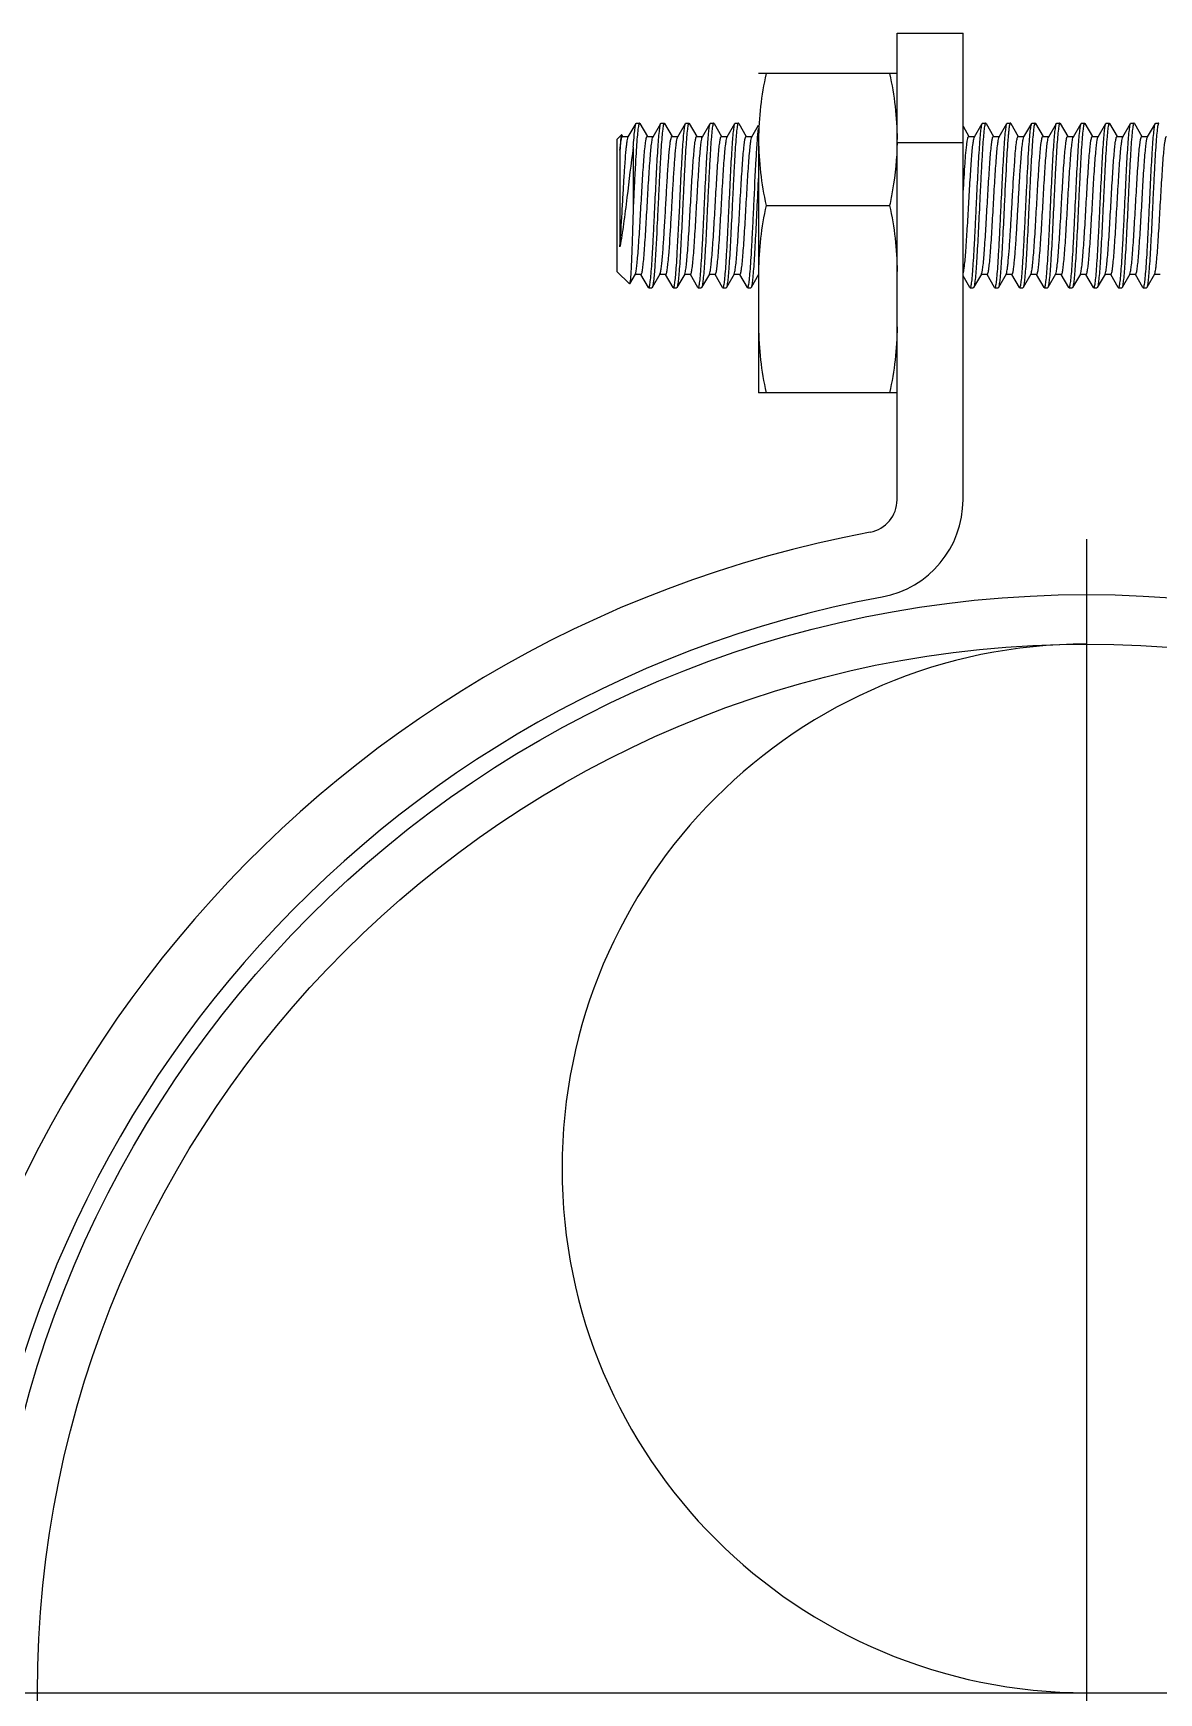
# Model space of a CAD drawing. Extents: x 27938 to 1507990, y 110129 to 923079.
# Drawn here: x 479907 to 480281, y 366011 to 366563 of the extents above; entities that cross this region are included whole.
import ezdxf

# ---------------------------------------------------------------- set-up
doc = ezdxf.new("R2010")
doc.units = 0
doc.header["$LTSCALE"] = 1000
doc.header["$MEASUREMENT"] = 0
doc.linetypes.add('CENTER', pattern=[50.8, 31.75, -6.35, 6.35, -6.35])

msp = doc.modelspace()

# ---------------------------------------------------------------- linework, layer by layer
at = {"linetype": 'Continuous'}
for p, q in [((480193.71, 366407.45), (480193.71, 366562.61)), ((480193.71, 366562.61), (480215.63, 366562.61)), ((480215.63, 366407.45), (480215.63, 366562.61)), ((480193.71, 366549.16), (480147.69, 366549.16)), ((480104.37, 366528.18), (480106.97, 366532.63)), ((480107.07, 366532.72), (480108.1, 366532.72)), ((480108.21, 366532.63), (480108.1, 366532.72)), ((480108.21, 366532.63), (480110.71, 366528.31)), ((480112.59, 366528.18), (480115.18, 366532.63)), ((480115.18, 366532.63), (480115.29, 366532.72)), ((480115.29, 366532.72), (480116.32, 366532.72)), ((480116.43, 366532.63), (480116.32, 366532.72)), ((480116.43, 366532.63), (480118.93, 366528.31)), ((480120.81, 366528.18), (480123.4, 366532.63)), ((480123.4, 366532.63), (480123.51, 366532.72)), ((480123.51, 366532.72), (480124.54, 366532.72)), ((480124.65, 366532.63), (480124.54, 366532.72)), ((480124.65, 366532.63), (480127.15, 366528.31)), ((480129.03, 366528.18), (480131.62, 366532.63)), ((480131.62, 366532.63), (480131.73, 366532.72)), ((480131.73, 366532.72), (480132.76, 366532.72)), ((480132.87, 366532.63), (480132.76, 366532.72)), ((480132.87, 366532.63), (480135.37, 366528.31)), ((480137.25, 366528.18), (480139.84, 366532.63)), ((480139.84, 366532.63), (480139.95, 366532.72)), ((480139.95, 366532.72), (480140.98, 366532.72)), ((480141.08, 366532.63), (480143.59, 366528.31)), ((480145.46, 366528.18), (480147.69, 366532)), ((480147.69, 366530.72), (480147.69, 366443.06)), ((480215.63, 366531.64), (480217.55, 366528.31)), ((480219.43, 366528.18), (480222.02, 366532.63)), ((480222.02, 366532.63), (480222.13, 366532.72)), ((480222.13, 366532.72), (480223.16, 366532.72)), ((480223.27, 366532.63), (480223.16, 366532.72)), ((480223.27, 366532.63), (480225.77, 366528.31)), ((480227.65, 366528.18), (480230.24, 366532.63)), ((480230.24, 366532.63), (480230.35, 366532.72)), ((480230.35, 366532.72), (480231.38, 366532.72)), ((480231.49, 366532.63), (480233.99, 366528.31)), ((480235.87, 366528.18), (480238.46, 366532.63)), ((480238.46, 366532.63), (480238.57, 366532.72)), ((480238.57, 366532.72), (480239.6, 366532.72)), ((480239.71, 366532.63), (480239.6, 366532.72)), ((480239.71, 366532.63), (480242.21, 366528.31)), ((480244.09, 366528.18), (480246.68, 366532.63)), ((480246.68, 366532.63), (480246.79, 366532.72)), ((480246.79, 366532.72), (480247.82, 366532.72)), ((480247.92, 366532.63), (480247.82, 366532.72)), ((480247.92, 366532.63), (480250.43, 366528.31)), ((480252.3, 366528.18), (480254.9, 366532.63)), ((480254.9, 366532.63), (480255.01, 366532.72)), ((480255, 366532.72), (480256.03, 366532.72)), ((480256.14, 366532.63), (480256.03, 366532.72)), ((480256.14, 366532.63), (480258.64, 366528.31)), ((480260.52, 366528.18), (480263.12, 366532.63)), ((480263.12, 366532.63), (480263.22, 366532.72)), ((480263.22, 366532.72), (480264.25, 366532.72)), ((480264.36, 366532.63), (480264.25, 366532.72)), ((480264.36, 366532.63), (480266.86, 366528.31)), ((480268.74, 366528.18), (480271.33, 366532.63)), ((480271.33, 366532.63), (480271.44, 366532.72)), ((480271.44, 366532.72), (480272.47, 366532.72)), ((480272.58, 366532.63), (480272.47, 366532.72)), ((480272.58, 366532.63), (480275.08, 366528.31)), ((480276.96, 366528.18), (480279.55, 366532.63)), ((480279.55, 366532.63), (480279.66, 366532.72)), ((480279.66, 366532.72), (480280.69, 366532.72)), ((480100.57, 366527.25), (480102.14, 366528.82)), ((480100.57, 366527.25), (480100.57, 366483.41)), ((480102.22, 366528.79), (480102.14, 366528.82)), ((480102.22, 366528.79), (480102.49, 366528.31)), ((480102.45, 366528.29), (480104.44, 366528.29)), ((480110.66, 366528.29), (480112.66, 366528.29)), ((480118.88, 366528.29), (480120.87, 366528.29)), ((480127.1, 366528.29), (480129.09, 366528.29)), ((480135.32, 366528.29), (480137.31, 366528.29)), ((480143.54, 366528.29), (480145.53, 366528.29)), ((480193.71, 366526.25), (480215.63, 366526.25)), ((480217.5, 366528.29), (480219.49, 366528.29)), ((480225.72, 366528.29), (480227.71, 366528.29)), ((480233.94, 366528.29), (480235.93, 366528.29)), ((480242.16, 366528.29), (480244.15, 366528.29)), ((480250.38, 366528.29), (480252.37, 366528.29)), ((480258.6, 366528.29), (480260.59, 366528.29)), ((480260.44, 366528), (480260.52, 366528.18)), ((480266.81, 366528.29), (480268.81, 366528.29)), ((480275.03, 366528.29), (480277.02, 366528.29)), ((480276.9, 366528.05), (480276.96, 366528.18)), ((480101.61, 366523.75), (480101.61, 366491.62)), ((480106.05, 366524.72), (480106.05, 366505.32)), ((480150.16, 366505.33), (480191.24, 366505.33)), ((480100.57, 366483.41), (480104.75, 366479.24)), ((480106.68, 366482.48), (480104.82, 366479.26)), ((480108.61, 366482.37), (480106.62, 366482.37)), ((480106.68, 366482.48), (480106.76, 366482.64)), ((480111.07, 366478.03), (480108.56, 366482.34)), ((480114.9, 366482.48), (480112.32, 366478.03)), ((480116.83, 366482.37), (480114.84, 366482.37)), ((480119.29, 366478.03), (480116.78, 366482.34)), ((480123.12, 366482.48), (480120.54, 366478.03)), ((480125.05, 366482.37), (480123.06, 366482.37)), ((480127.51, 366478.03), (480125, 366482.34)), ((480131.34, 366482.48), (480128.76, 366478.03)), ((480133.27, 366482.37), (480131.28, 366482.37)), ((480135.73, 366478.03), (480133.22, 366482.34)), ((480139.56, 366482.48), (480136.97, 366478.03)), ((480141.48, 366482.37), (480139.49, 366482.37)), ((480143.95, 366478.03), (480141.44, 366482.34)), ((480147.69, 366482.33), (480145.19, 366478.03)), ((480217.91, 366478.03), (480215.63, 366481.96)), ((480221.74, 366482.48), (480219.16, 366478.03)), ((480223.67, 366482.37), (480221.68, 366482.37)), ((480221.74, 366482.48), (480221.82, 366482.65)), ((480226.13, 366478.03), (480223.62, 366482.34)), ((480229.96, 366482.48), (480227.38, 366478.03)), ((480231.89, 366482.37), (480229.9, 366482.37)), ((480234.35, 366478.03), (480231.84, 366482.34)), ((480238.18, 366482.48), (480235.6, 366478.03)), ((480240.1, 366482.37), (480238.11, 366482.37)), ((480242.57, 366478.03), (480240.06, 366482.34)), ((480246.4, 366482.48), (480243.81, 366478.03)), ((480248.32, 366482.37), (480246.33, 366482.37)), ((480250.79, 366478.03), (480248.28, 366482.34)), ((480254.62, 366482.48), (480252.03, 366478.03)), ((480256.54, 366482.37), (480254.55, 366482.37)), ((480259.01, 366478.03), (480256.49, 366482.34)), ((480262.83, 366482.48), (480260.25, 366478.03)), ((480264.76, 366482.37), (480262.77, 366482.37)), ((480267.22, 366478.03), (480264.71, 366482.34)), ((480271.05, 366482.48), (480268.47, 366478.03)), ((480272.98, 366482.37), (480270.99, 366482.37)), ((480275.44, 366478.03), (480272.93, 366482.34)), ((480279.27, 366482.48), (480276.69, 366478.03)), ((480281.2, 366482.37), (480279.21, 366482.37)), ((480104.82, 366479.26), (480104.75, 366479.24)), ((480111.07, 366478.03), (480111.18, 366477.93)), ((480111.18, 366477.93), (480112.21, 366477.93)), ((480119.29, 366478.03), (480119.4, 366477.93)), ((480119.4, 366477.93), (480120.43, 366477.93)), ((480120.54, 366478.03), (480120.43, 366477.93)), ((480127.51, 366478.03), (480127.62, 366477.93)), ((480127.62, 366477.93), (480128.65, 366477.93)), ((480128.76, 366478.03), (480128.65, 366477.93)), ((480135.73, 366478.03), (480135.84, 366477.93)), ((480135.84, 366477.93), (480136.87, 366477.93)), ((480136.97, 366478.03), (480136.87, 366477.93)), ((480143.95, 366478.03), (480144.06, 366477.93)), ((480144.06, 366477.93), (480145.09, 366477.93)), ((480145.19, 366478.03), (480145.09, 366477.93)), ((480217.91, 366478.03), (480218.02, 366477.93)), ((480218.02, 366477.93), (480219.05, 366477.93)), ((480219.16, 366478.03), (480219.05, 366477.93)), ((480226.13, 366478.03), (480226.24, 366477.93)), ((480226.24, 366477.93), (480227.27, 366477.93)), ((480227.38, 366478.03), (480227.27, 366477.93)), ((480234.35, 366478.03), (480234.46, 366477.93)), ((480234.46, 366477.93), (480235.49, 366477.93)), ((480235.6, 366478.03), (480235.49, 366477.93)), ((480242.57, 366478.03), (480242.68, 366477.93)), ((480242.68, 366477.93), (480243.71, 366477.93)), ((480243.81, 366478.03), (480243.71, 366477.93)), ((480250.79, 366478.03), (480250.9, 366477.93)), ((480250.9, 366477.93), (480251.92, 366477.93)), ((480252.03, 366478.03), (480251.92, 366477.93)), ((480259.01, 366478.03), (480259.11, 366477.93)), ((480259.11, 366477.93), (480260.14, 366477.93)), ((480267.22, 366478.03), (480267.33, 366477.93)), ((480267.33, 366477.93), (480268.36, 366477.93)), ((480268.47, 366478.03), (480268.36, 366477.93)), ((480275.44, 366478.03), (480275.55, 366477.93)), ((480275.55, 366477.93), (480276.58, 366477.93)), ((480276.69, 366478.03), (480276.58, 366477.93)), ((480193.71, 366443.06), (480147.69, 366443.06))]:
    msp.add_line(p, q, dxfattribs=at)
at = {"color": 0, "linetype": 'CENTER'}
for p, q in [((480256.72, 365627.15), (480256.72, 366394.37)), ((479873.11, 366010.76), (480640.33, 366010.76))]:
    msp.add_line(p, q, dxfattribs=at)
at = {"linetype": 'Continuous'}
for radius in [365.17, 348.74]:
    msp.add_circle((480256.72, 366010.76), radius, dxfattribs=at)
for centre, radius, start, end in [((482276.78, 366406.2), 2131.95, 177.03534, 177.33485), ((480182.75, 366407.45), 10.96, 280.562, 0), ((480182.75, 366407.45), 32.87, 280.562, 0), ((480256.72, 366010.76), 392.57, 100.562, 180), ((480256.72, 366010.76), 370.65, 100.562, 180)]:
    msp.add_arc(centre, radius, start, end, dxfattribs=at)
msp.add_arc((480256.72, 366185.13), 174.37, 90, 270)
for points, knots in [([(480150.16, 366549.16), (480149.4, 366545.55), (480148.15, 366538.29), (480147.69, 366530.92), (480147.69, 366527.25)], [0, 0, 0, 0, 0.500766, 1, 1, 1, 1]), ([(480191.24, 366549.16), (480192, 366545.55), (480193.25, 366538.29), (480193.71, 366530.92), (480193.71, 366527.25)], [0, 0, 0, 0, 0.500766, 1, 1, 1, 1]), ([(480108.1, 366532.72), (480108.04, 366532.72), (480107.92, 366532.5), (480107.83, 366532.13), (480107.69, 366531.46), (480107.51, 366530.11), (480107.3, 366527.81), (480107.05, 366524.45), (480106.8, 366520.35), (480106.55, 366515.67), (480106.3, 366510.6), (480106.13, 366507.1), (480106.05, 366505.32)], [0, 0, 0, 0, 0.006675, 0.021733, 0.045899, 0.079115, 0.171509, 0.295573, 0.446611, 0.618863, 0.80571, 1, 1, 1, 1]), ([(480106.05, 366524.72), (480106.12, 366525.75), (480106.25, 366527.57), (480106.46, 366529.95), (480106.69, 366531.55), (480106.82, 366532.39), (480106.97, 366532.63)], [0, 0, 0, 0, 0.387273, 0.6883, 0.894185, 1, 1, 1, 1]), ([(480106.97, 366532.63), (480106.98, 366532.66), (480107.01, 366532.7), (480107.05, 366532.72), (480107.07, 366532.72)], [0, 0, 0, 0, 0.600066, 1, 1, 1, 1]), ([(480113.24, 366505.33), (480113.4, 366508.65), (480113.63, 366513.49), (480113.95, 366519.67), (480114.19, 366523.68), (480114.43, 366527.04), (480114.64, 366529.68), (480114.9, 366531.43), (480115.03, 366532.37), (480115.18, 366532.63)], [0, 0, 0, 0, 0.364023, 0.530316, 0.678347, 0.803037, 0.900138, 0.966413, 1, 1, 1, 1]), ([(480116.32, 366532.72), (480116.26, 366532.72), (480116.14, 366532.5), (480116.04, 366532.13), (480115.91, 366531.46), (480115.73, 366530.11), (480115.51, 366527.82), (480115.27, 366524.46), (480115.02, 366520.36), (480114.77, 366515.68), (480114.52, 366510.61), (480114.35, 366507.11), (480114.27, 366505.33)], [0, 0, 0, 0, 0.006671, 0.021724, 0.045885, 0.079095, 0.17148, 0.295534, 0.446569, 0.618825, 0.805687, 1, 1, 1, 1]), ([(480121.46, 366505.33), (480121.61, 366508.65), (480121.84, 366513.49), (480122.17, 366519.67), (480122.41, 366523.68), (480122.65, 366527.04), (480122.86, 366529.68), (480123.11, 366531.43), (480123.25, 366532.37), (480123.4, 366532.63)], [0, 0, 0, 0, 0.364025, 0.530318, 0.678348, 0.803036, 0.900137, 0.966414, 1, 1, 1, 1]), ([(480124.54, 366532.72), (480124.48, 366532.72), (480124.36, 366532.5), (480124.26, 366532.13), (480124.13, 366531.46), (480123.95, 366530.11), (480123.73, 366527.82), (480123.49, 366524.46), (480123.24, 366520.36), (480122.99, 366515.68), (480122.74, 366510.61), (480122.57, 366507.11), (480122.48, 366505.33)], [0, 0, 0, 0, 0.006671, 0.021723, 0.045883, 0.079092, 0.171477, 0.295531, 0.446566, 0.618823, 0.805686, 1, 1, 1, 1]), ([(480129.67, 366505.33), (480129.83, 366508.65), (480130.06, 366513.49), (480130.39, 366519.67), (480130.63, 366523.68), (480130.87, 366527.04), (480131.08, 366529.68), (480131.33, 366531.43), (480131.47, 366532.37), (480131.62, 366532.63)], [0, 0, 0, 0, 0.364025, 0.530318, 0.678348, 0.803036, 0.900137, 0.966414, 1, 1, 1, 1]), ([(480132.76, 366532.72), (480132.7, 366532.72), (480132.58, 366532.5), (480132.48, 366532.13), (480132.35, 366531.46), (480132.17, 366530.11), (480131.95, 366527.82), (480131.71, 366524.46), (480131.46, 366520.36), (480131.21, 366515.68), (480130.96, 366510.61), (480130.79, 366507.11), (480130.7, 366505.33)], [0, 0, 0, 0, 0.00667, 0.021722, 0.045881, 0.07909, 0.171474, 0.295528, 0.446564, 0.618821, 0.805685, 1, 1, 1, 1]), ([(480137.89, 366505.33), (480138.05, 366508.65), (480138.28, 366513.49), (480138.61, 366519.67), (480138.84, 366523.68), (480139.09, 366527.04), (480139.3, 366529.68), (480139.55, 366531.43), (480139.69, 366532.37), (480139.84, 366532.63)], [0, 0, 0, 0, 0.364025, 0.530318, 0.678349, 0.803036, 0.900137, 0.966414, 1, 1, 1, 1]), ([(480140.98, 366532.72), (480140.92, 366532.72), (480140.79, 366532.5), (480140.7, 366532.13), (480140.57, 366531.46), (480140.39, 366530.11), (480140.17, 366527.82), (480139.92, 366524.46), (480139.68, 366520.36), (480139.43, 366515.68), (480139.17, 366510.61), (480139.01, 366507.11), (480138.92, 366505.33)], [0, 0, 0, 0, 0.006675, 0.021731, 0.045894, 0.079107, 0.171496, 0.295551, 0.446583, 0.618835, 0.805691, 1, 1, 1, 1]), ([(480141.08, 366532.63), (480141.07, 366532.66), (480141.04, 366532.7), (480141, 366532.72), (480140.98, 366532.72)], [0, 0, 0, 0, 0.600342, 1, 1, 1, 1]), ([(480146.11, 366505.33), (480146.36, 366510.51), (480146.69, 366517.69), (480147.23, 366526.22), (480147.51, 366529.57), (480147.69, 366530.92)], [0, 0, 0, 0, 0.606527, 0.840991, 1, 1, 1, 1]), ([(480220.08, 366505.33), (480220.24, 366508.65), (480220.46, 366513.49), (480220.79, 366519.67), (480221.03, 366523.68), (480221.27, 366527.04), (480221.48, 366529.68), (480221.74, 366531.43), (480221.87, 366532.37), (480222.02, 366532.63)], [0, 0, 0, 0, 0.364034, 0.530328, 0.678356, 0.803044, 0.900143, 0.966415, 1, 1, 1, 1]), ([(480223.16, 366532.72), (480223.1, 366532.72), (480222.98, 366532.5), (480222.88, 366532.13), (480222.75, 366531.46), (480222.57, 366530.11), (480222.35, 366527.81), (480222.11, 366524.45), (480221.86, 366520.35), (480221.61, 366515.68), (480221.36, 366510.61), (480221.19, 366507.11), (480221.11, 366505.33)], [0, 0, 0, 0, 0.006691, 0.021767, 0.045945, 0.079169, 0.17157, 0.295628, 0.44665, 0.618882, 0.805717, 1, 1, 1, 1]), ([(480228.29, 366505.33), (480228.45, 366508.65), (480228.68, 366513.49), (480229.01, 366519.67), (480229.25, 366523.68), (480229.49, 366527.04), (480229.7, 366529.68), (480229.95, 366531.43), (480230.09, 366532.37), (480230.24, 366532.63)], [0, 0, 0, 0, 0.364034, 0.530327, 0.678355, 0.803043, 0.900143, 0.966415, 1, 1, 1, 1]), ([(480231.38, 366532.72), (480231.31, 366532.72), (480231.18, 366532.44), (480231.07, 366531.98), (480230.92, 366531.13), (480230.79, 366530.02), (480230.65, 366528.59), (480230.44, 366526.14), (480230.31, 366524.17), (480230.23, 366522.78)], [0, 0, 0, 0, 0.021805, 0.073036, 0.155592, 0.268964, 0.411896, 0.582786, 1, 1, 1, 1]), ([(480231.49, 366532.63), (480231.47, 366532.66), (480231.45, 366532.7), (480231.4, 366532.72), (480231.38, 366532.72)], [0, 0, 0, 0, 0.600474, 1, 1, 1, 1]), ([(480237.42, 366522.78), (480237.5, 366524.06), (480237.65, 366526.34), (480237.9, 366529.29), (480238.1, 366531.19), (480238.3, 366532.19), (480238.4, 366532.52), (480238.46, 366532.63)], [0, 0, 0, 0, 0.387696, 0.690539, 0.896873, 0.961452, 1, 1, 1, 1]), ([(480239.6, 366532.72), (480239.54, 366532.72), (480239.42, 366532.5), (480239.32, 366532.13), (480239.19, 366531.46), (480239.01, 366530.11), (480238.79, 366527.82), (480238.55, 366524.46), (480238.3, 366520.36), (480238.05, 366515.68), (480237.79, 366510.61), (480237.63, 366507.11), (480237.54, 366505.33)], [0, 0, 0, 0, 0.006669, 0.02172, 0.045878, 0.079088, 0.171477, 0.295537, 0.446568, 0.61882, 0.805683, 1, 1, 1, 1]), ([(480244.73, 366505.33), (480244.89, 366508.65), (480245.12, 366513.49), (480245.45, 366519.67), (480245.68, 366523.68), (480245.92, 366527.04), (480246.14, 366529.68), (480246.39, 366531.43), (480246.52, 366532.37), (480246.68, 366532.63)], [0, 0, 0, 0, 0.364023, 0.530311, 0.678335, 0.803027, 0.900135, 0.966413, 1, 1, 1, 1]), ([(480247.82, 366532.72), (480247.75, 366532.72), (480247.63, 366532.5), (480247.54, 366532.13), (480247.41, 366531.46), (480247.23, 366530.11), (480247.01, 366527.82), (480246.76, 366524.46), (480246.52, 366520.36), (480246.26, 366515.68), (480246.01, 366510.61), (480245.85, 366507.11), (480245.76, 366505.33)], [0, 0, 0, 0, 0.00667, 0.021722, 0.045882, 0.079092, 0.171482, 0.295542, 0.446572, 0.618823, 0.805684, 1, 1, 1, 1]), ([(480252.95, 366505.33), (480253.11, 366508.65), (480253.34, 366513.49), (480253.67, 366519.67), (480253.9, 366523.68), (480254.14, 366527.04), (480254.36, 366529.68), (480254.61, 366531.43), (480254.74, 366532.37), (480254.9, 366532.63)], [0, 0, 0, 0, 0.364024, 0.530311, 0.678335, 0.803027, 0.900135, 0.966414, 1, 1, 1, 1]), ([(480256.03, 366532.72), (480255.97, 366532.72), (480255.85, 366532.5), (480255.76, 366532.13), (480255.63, 366531.46), (480255.45, 366530.11), (480255.23, 366527.82), (480254.98, 366524.46), (480254.73, 366520.36), (480254.48, 366515.68), (480254.23, 366510.61), (480254.06, 366507.11), (480253.98, 366505.33)], [0, 0, 0, 0, 0.006671, 0.021724, 0.045885, 0.079096, 0.171487, 0.295547, 0.446577, 0.618826, 0.805686, 1, 1, 1, 1]), ([(480261.17, 366505.33), (480261.33, 366508.65), (480261.56, 366513.49), (480261.89, 366519.67), (480262.12, 366523.68), (480262.36, 366527.04), (480262.57, 366529.68), (480262.83, 366531.43), (480262.96, 366532.37), (480263.12, 366532.63)], [0, 0, 0, 0, 0.364024, 0.530311, 0.678335, 0.803027, 0.900135, 0.966414, 1, 1, 1, 1]), ([(480264.25, 366532.72), (480264.19, 366532.72), (480264.07, 366532.5), (480263.98, 366532.13), (480263.85, 366531.46), (480263.66, 366530.11), (480263.45, 366527.82), (480263.2, 366524.46), (480262.95, 366520.36), (480262.7, 366515.68), (480262.45, 366510.61), (480262.28, 366507.11), (480262.2, 366505.33)], [0, 0, 0, 0, 0.006677, 0.021737, 0.045904, 0.079119, 0.171516, 0.295578, 0.446605, 0.618846, 0.805696, 1, 1, 1, 1]), ([(480269.39, 366505.33), (480269.55, 366508.65), (480269.78, 366513.49), (480270.1, 366519.67), (480270.34, 366523.68), (480270.58, 366527.04), (480270.79, 366529.68), (480271.05, 366531.43), (480271.18, 366532.37), (480271.33, 366532.63)], [0, 0, 0, 0, 0.364025, 0.530311, 0.678336, 0.803029, 0.900136, 0.966414, 1, 1, 1, 1]), ([(480272.47, 366532.72), (480272.41, 366532.72), (480272.29, 366532.5), (480272.19, 366532.13), (480272.06, 366531.46), (480271.88, 366530.11), (480271.66, 366527.82), (480271.42, 366524.46), (480271.17, 366520.36), (480270.92, 366515.68), (480270.67, 366510.61), (480270.5, 366507.11), (480270.42, 366505.33)], [0, 0, 0, 0, 0.006678, 0.021739, 0.045907, 0.079123, 0.171521, 0.295583, 0.44661, 0.618849, 0.805697, 1, 1, 1, 1]), ([(480277.61, 366505.33), (480277.76, 366508.65), (480277.99, 366513.49), (480278.32, 366519.67), (480278.56, 366523.68), (480278.8, 366527.04), (480279.01, 366529.68), (480279.27, 366531.43), (480279.4, 366532.37), (480279.55, 366532.63)], [0, 0, 0, 0, 0.364025, 0.530311, 0.678336, 0.803029, 0.900137, 0.966414, 1, 1, 1, 1]), ([(480280.69, 366532.72), (480280.63, 366532.72), (480280.51, 366532.5), (480280.41, 366532.13), (480280.28, 366531.46), (480280.1, 366530.11), (480279.88, 366527.82), (480279.64, 366524.46), (480279.39, 366520.36), (480279.14, 366515.68), (480278.89, 366510.61), (480278.72, 366507.11), (480278.63, 366505.33)], [0, 0, 0, 0, 0.006679, 0.021742, 0.04591, 0.079127, 0.171526, 0.295588, 0.446614, 0.618853, 0.805699, 1, 1, 1, 1]), ([(480102.14, 366528.82), (480102.1, 366528.78), (480102.06, 366528.63), (480101.96, 366528.16), (480101.85, 366527.2), (480101.72, 366525.66), (480101.65, 366524.44), (480101.61, 366523.75)], [0, 0, 0, 0, 0.030031, 0.087347, 0.285412, 0.591997, 1, 1, 1, 1]), ([(480101.61, 366523.75), (480101.67, 366524.4), (480101.79, 366525.5), (480101.99, 366526.99), (480102.16, 366527.75), (480102.33, 366528.29), (480102.45, 366528.29)], [0, 0, 0, 0, 0.420456, 0.730326, 0.922693, 1, 1, 1, 1]), ([(480101.61, 366491.62), (480101.87, 366495.34), (480102.2, 366501.07), (480102.64, 366508.74), (480102.97, 366514.4), (480103.3, 366519.44), (480103.59, 366523.09), (480103.84, 366525.42), (480104, 366526.68), (480104.16, 366527.56), (480104.29, 366528.03), (480104.37, 366528.18)], [0, 0, 0, 0, 0.30446, 0.46946, 0.627882, 0.768787, 0.882469, 0.926584, 0.961179, 0.985723, 1, 1, 1, 1]), ([(480106.76, 366482.64), (480106.88, 366482.97), (480107.05, 366483.93), (480107.28, 366485.7), (480107.51, 366488.16), (480107.85, 366492.54), (480108.25, 366498.91), (480108.63, 366505.66), (480108.95, 366511.23), (480109.19, 366515.2), (480109.43, 366518.82), (480109.66, 366521.97), (480109.9, 366524.56), (480110.12, 366526.45), (480110.33, 366527.62), (480110.49, 366528.13), (480110.61, 366528.29), (480110.66, 366528.29)], [0, 0, 0, 0, 0.023329, 0.062811, 0.117241, 0.184783, 0.349527, 0.534449, 0.626544, 0.714121, 0.794147, 0.863852, 0.92084, 0.963175, 0.989517, 0.99656, 1, 1, 1, 1]), ([(480108.61, 366482.37), (480108.66, 366482.37), (480108.78, 366482.53), (480108.95, 366483.06), (480109.17, 366484.27), (480109.39, 366486.23), (480109.63, 366488.9), (480109.87, 366492.16), (480110.11, 366495.89), (480110.36, 366499.96), (480110.68, 366505.63), (480111, 366511.26), (480111.33, 366516.63), (480111.58, 366520.15), (480111.82, 366523.13), (480112.04, 366525.48), (480112.29, 366527.07), (480112.44, 366527.92), (480112.59, 366528.18)], [0, 0, 0, 0, 0.003516, 0.010771, 0.037949, 0.081609, 0.140308, 0.211978, 0.294061, 0.383613, 0.477416, 0.664254, 0.750572, 0.827952, 0.893624, 0.945254, 0.981055, 1, 1, 1, 1]), ([(480115.76, 366488.59), (480115.91, 366490.38), (480116.18, 366494.28), (480116.55, 366500.46), (480116.93, 366507.07), (480117.3, 366513.53), (480117.62, 366518.55), (480117.89, 366522.06), (480118.08, 366524.18), (480118.27, 366525.86), (480118.46, 366527.15), (480118.61, 366527.83), (480118.78, 366528.29), (480118.88, 366528.29)], [0, 0, 0, 0, 0.134735, 0.294625, 0.465613, 0.632623, 0.780938, 0.843915, 0.897532, 0.94062, 0.972276, 0.991945, 1, 1, 1, 1]), ([(480117.81, 366488.59), (480118.12, 366492.31), (480118.48, 366498.21), (480118.94, 366506.26), (480119.29, 366512.52), (480119.65, 366518.2), (480119.96, 366522.35), (480120.23, 366525.03), (480120.4, 366526.47), (480120.58, 366527.48), (480120.71, 366528.01), (480120.81, 366528.18)], [0, 0, 0, 0, 0.282028, 0.446286, 0.60859, 0.75578, 0.875942, 0.92276, 0.959436, 0.985284, 1, 1, 1, 1]), ([(480123.12, 366482.48), (480123.27, 366482.74), (480123.42, 366483.59), (480123.67, 366485.19), (480123.89, 366487.54), (480124.14, 366490.52), (480124.38, 366494.03), (480124.71, 366499.4), (480125.03, 366505.03), (480125.35, 366510.71), (480125.6, 366514.78), (480125.84, 366518.51), (480126.08, 366521.76), (480126.32, 366524.43), (480126.55, 366526.39), (480126.77, 366527.6), (480126.93, 366528.13), (480127.05, 366528.29), (480127.1, 366528.29)], [0, 0, 0, 0, 0.018976, 0.054803, 0.106453, 0.172139, 0.249526, 0.335845, 0.52267, 0.61646, 0.705998, 0.788066, 0.859722, 0.918408, 0.962058, 0.98923, 0.996486, 1, 1, 1, 1]), ([(480125.05, 366482.37), (480125.1, 366482.37), (480125.22, 366482.53), (480125.38, 366483.06), (480125.6, 366484.27), (480125.83, 366486.23), (480126.07, 366488.9), (480126.31, 366492.16), (480126.55, 366495.89), (480126.79, 366499.96), (480127.12, 366505.63), (480127.44, 366511.26), (480127.77, 366516.63), (480128.01, 366520.15), (480128.26, 366523.13), (480128.48, 366525.48), (480128.73, 366527.07), (480128.88, 366527.92), (480129.03, 366528.18)], [0, 0, 0, 0, 0.003515, 0.010772, 0.03795, 0.08161, 0.140308, 0.211979, 0.294061, 0.383612, 0.477415, 0.664252, 0.75057, 0.827951, 0.893623, 0.945254, 0.981055, 1, 1, 1, 1]), ([(480131.34, 366482.48), (480131.49, 366482.74), (480131.64, 366483.59), (480131.89, 366485.19), (480132.11, 366487.54), (480132.36, 366490.52), (480132.6, 366494.03), (480132.93, 366499.4), (480133.25, 366505.03), (480133.57, 366510.71), (480133.82, 366514.78), (480134.06, 366518.51), (480134.3, 366521.76), (480134.54, 366524.43), (480134.77, 366526.39), (480134.98, 366527.6), (480135.15, 366528.13), (480135.27, 366528.29), (480135.32, 366528.29)], [0, 0, 0, 0, 0.018976, 0.054803, 0.106454, 0.172139, 0.249526, 0.335844, 0.522668, 0.616459, 0.705997, 0.788065, 0.859722, 0.918409, 0.962059, 0.989231, 0.996484, 1, 1, 1, 1]), ([(480133.27, 366482.37), (480133.32, 366482.37), (480133.44, 366482.53), (480133.6, 366483.06), (480133.82, 366484.27), (480134.04, 366486.23), (480134.29, 366488.9), (480134.53, 366492.16), (480134.77, 366495.89), (480135.01, 366499.96), (480135.34, 366505.63), (480135.66, 366511.26), (480135.99, 366516.63), (480136.23, 366520.15), (480136.47, 366523.13), (480136.7, 366525.48), (480136.95, 366527.07), (480137.1, 366527.92), (480137.25, 366528.18)], [0, 0, 0, 0, 0.003517, 0.010771, 0.037949, 0.081609, 0.140308, 0.211978, 0.294062, 0.383613, 0.477416, 0.664254, 0.750571, 0.827951, 0.893624, 0.945254, 0.981055, 1, 1, 1, 1]), ([(480139.56, 366482.48), (480139.7, 366482.74), (480139.86, 366483.59), (480140.11, 366485.19), (480140.33, 366487.54), (480140.57, 366490.52), (480140.81, 366494.03), (480141.15, 366499.4), (480141.47, 366505.03), (480141.79, 366510.71), (480142.04, 366514.78), (480142.28, 366518.51), (480142.52, 366521.76), (480142.76, 366524.43), (480142.98, 366526.39), (480143.2, 366527.6), (480143.36, 366528.13), (480143.48, 366528.29), (480143.54, 366528.29)], [0, 0, 0, 0, 0.018976, 0.054803, 0.106453, 0.172139, 0.249527, 0.335846, 0.52267, 0.61646, 0.705997, 0.788065, 0.859721, 0.918408, 0.962058, 0.98923, 0.996486, 1, 1, 1, 1]), ([(480141.48, 366482.37), (480141.54, 366482.37), (480141.66, 366482.53), (480141.82, 366483.06), (480142.04, 366484.27), (480142.26, 366486.23), (480142.5, 366488.9), (480142.74, 366492.16), (480142.99, 366495.89), (480143.23, 366499.96), (480143.56, 366505.63), (480143.87, 366511.26), (480144.21, 366516.63), (480144.45, 366520.15), (480144.69, 366523.13), (480144.92, 366525.48), (480145.17, 366527.07), (480145.32, 366527.92), (480145.46, 366528.18)], [0, 0, 0, 0, 0.003515, 0.010772, 0.03795, 0.08161, 0.140308, 0.211978, 0.294061, 0.383612, 0.477415, 0.664253, 0.750571, 0.827951, 0.893624, 0.945254, 0.981055, 1, 1, 1, 1]), ([(480147.69, 366527.25), (480147.69, 366523.57), (480148.15, 366516.2), (480149.4, 366508.94), (480150.16, 366505.33)], [0, 0, 0, 0, 0.499234, 1, 1, 1, 1]), ([(480193.71, 366526.25), (480193.65, 366520.99), (480192.93, 366513.96), (480191.61, 366507.05), (480191.24, 366505.33)], [0, 0, 0, 0, 0.749247, 1, 1, 1, 1]), ([(480215.63, 366482.58), (480215.75, 366482.88), (480215.91, 366483.75), (480216.14, 366485.38), (480216.36, 366487.68), (480216.7, 366491.81), (480217.08, 366497.9), (480217.53, 366505.74), (480217.91, 366512.42), (480218.23, 366517.47), (480218.46, 366520.74), (480218.69, 366523.5), (480218.91, 366525.67), (480219.14, 366527.15), (480219.29, 366527.94), (480219.43, 366528.18)], [0, 0, 0, 0, 0.02104, 0.057496, 0.108353, 0.171995, 0.329001, 0.508126, 0.686035, 0.767202, 0.83956, 0.900746, 0.948777, 0.982144, 1, 1, 1, 1]), ([(480215.63, 366508.42), (480215.82, 366511.74), (480216.16, 366517.44), (480216.57, 366523.14), (480216.85, 366525.51)], [0, 0, 0, 0, 0.5822, 1, 1, 1, 1]), ([(480216.85, 366525.51), (480216.9, 366525.91), (480216.99, 366526.6), (480217.15, 366527.5), (480217.27, 366527.98), (480217.42, 366528.29), (480217.5, 366528.29)], [0, 0, 0, 0, 0.419149, 0.725719, 0.916884, 1, 1, 1, 1]), ([(480221.82, 366482.65), (480221.94, 366482.99), (480222.11, 366483.95), (480222.35, 366485.74), (480222.57, 366488.21), (480222.91, 366492.59), (480223.31, 366498.96), (480223.69, 366505.71), (480224.01, 366511.27), (480224.25, 366515.23), (480224.49, 366518.84), (480224.72, 366521.99), (480224.96, 366524.57), (480225.18, 366526.46), (480225.39, 366527.62), (480225.55, 366528.13), (480225.67, 366528.29), (480225.72, 366528.29)], [0, 0, 0, 0, 0.023633, 0.063368, 0.11799, 0.185658, 0.350471, 0.535259, 0.627237, 0.714679, 0.794564, 0.864136, 0.921007, 0.963252, 0.989537, 0.996564, 1, 1, 1, 1]), ([(480223.67, 366482.37), (480223.72, 366482.37), (480223.84, 366482.53), (480224, 366483.06), (480224.22, 366484.27), (480224.45, 366486.23), (480224.69, 366488.9), (480224.93, 366492.16), (480225.17, 366495.89), (480225.42, 366499.96), (480225.74, 366505.63), (480226.06, 366511.26), (480226.39, 366516.63), (480226.63, 366520.15), (480226.88, 366523.13), (480227.1, 366525.48), (480227.35, 366527.07), (480227.5, 366527.92), (480227.65, 366528.18)], [0, 0, 0, 0, 0.003516, 0.010771, 0.037949, 0.081609, 0.140308, 0.211978, 0.294061, 0.383613, 0.477416, 0.664254, 0.750572, 0.827952, 0.893624, 0.945254, 0.981055, 1, 1, 1, 1]), ([(480232.79, 366519.95), (480232.88, 366521.12), (480233.04, 366523.17), (480233.28, 366525.54), (480233.48, 366526.96), (480233.63, 366527.66), (480233.74, 366528.06), (480233.87, 366528.29), (480233.94, 366528.29)], [0, 0, 0, 0, 0.415728, 0.728657, 0.841879, 0.924583, 0.976407, 1, 1, 1, 1]), ([(480234.84, 366519.95), (480234.92, 366521), (480235.07, 366522.88), (480235.3, 366525.35), (480235.56, 366527.02), (480235.72, 366527.91), (480235.87, 366528.18)], [0, 0, 0, 0, 0.381837, 0.682377, 0.890569, 1, 1, 1, 1]), ([(480238.18, 366482.48), (480238.33, 366482.74), (480238.48, 366483.59), (480238.73, 366485.19), (480238.95, 366487.54), (480239.2, 366490.52), (480239.44, 366494.03), (480239.77, 366499.4), (480240.09, 366505.03), (480240.41, 366510.71), (480240.66, 366514.78), (480240.9, 366518.51), (480241.14, 366521.76), (480241.38, 366524.43), (480241.6, 366526.39), (480241.82, 366527.6), (480241.99, 366528.13), (480242.11, 366528.29), (480242.16, 366528.29)], [0, 0, 0, 0, 0.018976, 0.054803, 0.106453, 0.172139, 0.249526, 0.335844, 0.522668, 0.616459, 0.705997, 0.788065, 0.859722, 0.918409, 0.962059, 0.989231, 0.996484, 1, 1, 1, 1]), ([(480240.1, 366482.37), (480240.16, 366482.37), (480240.28, 366482.53), (480240.44, 366483.06), (480240.66, 366484.27), (480240.88, 366486.23), (480241.12, 366488.9), (480241.37, 366492.16), (480241.61, 366495.89), (480241.85, 366499.96), (480242.18, 366505.63), (480242.49, 366511.26), (480242.83, 366516.63), (480243.07, 366520.15), (480243.31, 366523.13), (480243.54, 366525.48), (480243.79, 366527.07), (480243.94, 366527.92), (480244.09, 366528.18)], [0, 0, 0, 0, 0.003517, 0.010771, 0.037949, 0.081609, 0.140308, 0.211978, 0.294062, 0.383613, 0.477416, 0.664254, 0.750571, 0.827951, 0.893624, 0.945254, 0.981055, 1, 1, 1, 1]), ([(480246.4, 366482.48), (480246.54, 366482.74), (480246.7, 366483.59), (480246.94, 366485.19), (480247.17, 366487.54), (480247.41, 366490.52), (480247.65, 366494.03), (480247.99, 366499.4), (480248.31, 366505.03), (480248.63, 366510.71), (480248.87, 366514.78), (480249.12, 366518.51), (480249.36, 366521.76), (480249.6, 366524.43), (480249.82, 366526.39), (480250.04, 366527.6), (480250.2, 366528.13), (480250.32, 366528.29), (480250.38, 366528.29)], [0, 0, 0, 0, 0.018976, 0.054803, 0.106454, 0.17214, 0.249527, 0.335846, 0.52267, 0.61646, 0.705997, 0.788065, 0.859721, 0.918408, 0.962058, 0.98923, 0.996486, 1, 1, 1, 1]), ([(480248.32, 366482.37), (480248.38, 366482.37), (480248.5, 366482.53), (480248.66, 366483.06), (480248.88, 366484.27), (480249.1, 366486.23), (480249.34, 366488.9), (480249.58, 366492.16), (480249.83, 366495.89), (480250.07, 366499.96), (480250.4, 366505.63), (480250.71, 366511.26), (480251.05, 366516.63), (480251.29, 366520.15), (480251.53, 366523.13), (480251.76, 366525.48), (480252.01, 366527.07), (480252.16, 366527.92), (480252.3, 366528.18)], [0, 0, 0, 0, 0.003515, 0.010772, 0.03795, 0.08161, 0.140308, 0.211978, 0.294061, 0.383612, 0.477415, 0.664253, 0.750571, 0.827951, 0.893624, 0.945254, 0.981055, 1, 1, 1, 1]), ([(480254.62, 366482.48), (480254.76, 366482.74), (480254.91, 366483.59), (480255.16, 366485.19), (480255.39, 366487.54), (480255.63, 366490.52), (480255.87, 366494.03), (480256.21, 366499.4), (480256.52, 366505.03), (480256.85, 366510.71), (480257.09, 366514.78), (480257.34, 366518.51), (480257.58, 366521.76), (480257.82, 366524.43), (480258.04, 366526.39), (480258.26, 366527.6), (480258.42, 366528.13), (480258.54, 366528.29), (480258.6, 366528.29)], [0, 0, 0, 0, 0.018976, 0.054803, 0.106453, 0.172139, 0.249526, 0.335844, 0.522668, 0.616459, 0.705997, 0.788066, 0.859722, 0.918409, 0.962059, 0.989231, 0.996484, 1, 1, 1, 1]), ([(480256.54, 366482.37), (480256.59, 366482.37), (480256.71, 366482.53), (480256.87, 366483.04), (480257.09, 366484.2), (480257.31, 366486.09), (480257.54, 366488.66), (480257.78, 366491.81), (480258.02, 366495.42), (480258.26, 366499.38), (480258.58, 366504.94), (480258.96, 366511.68), (480259.35, 366518.05), (480259.69, 366522.43), (480259.92, 366524.9), (480260.15, 366526.69), (480260.32, 366527.66), (480260.44, 366528)], [0, 0, 0, 0, 0.003434, 0.010455, 0.036717, 0.078926, 0.135751, 0.205269, 0.285098, 0.372487, 0.464418, 0.649153, 0.813994, 0.881712, 0.93641, 0.976246, 1, 1, 1, 1]), ([(480262.83, 366482.48), (480262.98, 366482.74), (480263.13, 366483.59), (480263.38, 366485.19), (480263.61, 366487.54), (480263.85, 366490.52), (480264.09, 366494.03), (480264.43, 366499.4), (480264.74, 366505.03), (480265.07, 366510.71), (480265.31, 366514.78), (480265.55, 366518.51), (480265.79, 366521.76), (480266.04, 366524.43), (480266.26, 366526.39), (480266.48, 366527.6), (480266.64, 366528.13), (480266.76, 366528.29), (480266.81, 366528.29)], [0, 0, 0, 0, 0.018976, 0.054804, 0.106454, 0.17214, 0.249527, 0.335846, 0.52267, 0.61646, 0.705997, 0.788065, 0.859721, 0.918408, 0.962058, 0.98923, 0.996485, 1, 1, 1, 1]), ([(480264.76, 366482.37), (480264.81, 366482.37), (480264.93, 366482.53), (480265.1, 366483.06), (480265.32, 366484.27), (480265.54, 366486.23), (480265.78, 366488.9), (480266.02, 366492.16), (480266.26, 366495.89), (480266.51, 366499.96), (480266.83, 366505.63), (480267.15, 366511.26), (480267.48, 366516.63), (480267.73, 366520.15), (480267.97, 366523.13), (480268.19, 366525.48), (480268.44, 366527.07), (480268.59, 366527.92), (480268.74, 366528.18)], [0, 0, 0, 0, 0.003514, 0.010772, 0.03795, 0.08161, 0.140308, 0.211979, 0.294061, 0.383613, 0.477416, 0.664254, 0.750572, 0.827952, 0.893624, 0.945254, 0.981055, 1, 1, 1, 1]), ([(480271.05, 366482.48), (480271.2, 366482.74), (480271.35, 366483.59), (480271.6, 366485.19), (480271.82, 366487.54), (480272.07, 366490.52), (480272.31, 366494.03), (480272.64, 366499.4), (480272.96, 366505.03), (480273.29, 366510.71), (480273.53, 366514.78), (480273.77, 366518.51), (480274.01, 366521.76), (480274.25, 366524.43), (480274.48, 366526.39), (480274.7, 366527.6), (480274.86, 366528.13), (480274.98, 366528.29), (480275.03, 366528.29)], [0, 0, 0, 0, 0.018976, 0.054803, 0.106453, 0.172138, 0.249526, 0.335844, 0.522669, 0.61646, 0.705997, 0.788066, 0.859722, 0.918409, 0.962059, 0.989231, 0.996485, 1, 1, 1, 1]), ([(480272.98, 366482.37), (480273.03, 366482.37), (480273.15, 366482.53), (480273.31, 366483.04), (480273.53, 366484.22), (480273.75, 366486.13), (480273.98, 366488.73), (480274.22, 366491.9), (480274.46, 366495.54), (480274.7, 366499.53), (480275.02, 366505.12), (480275.4, 366511.88), (480275.8, 366518.26), (480276.14, 366522.62), (480276.37, 366525.06), (480276.61, 366526.8), (480276.77, 366527.73), (480276.9, 366528.05)], [0, 0, 0, 0, 0.003455, 0.010535, 0.037032, 0.079611, 0.136914, 0.206982, 0.287388, 0.37533, 0.467742, 0.653021, 0.817577, 0.884775, 0.938688, 0.977489, 1, 1, 1, 1]), ([(480279.27, 366482.48), (480279.42, 366482.74), (480279.57, 366483.59), (480279.82, 366485.19), (480280.04, 366487.54), (480280.29, 366490.52), (480280.53, 366494.03), (480280.86, 366499.4), (480281.18, 366505.03), (480281.5, 366510.71), (480281.75, 366514.78), (480281.99, 366518.51), (480282.23, 366521.76), (480282.47, 366524.43), (480282.7, 366526.39), (480282.92, 366527.6), (480283.08, 366528.13), (480283.2, 366528.29), (480283.25, 366528.29)], [0, 0, 0, 0, 0.018976, 0.054804, 0.106454, 0.17214, 0.249527, 0.335846, 0.522669, 0.61646, 0.705997, 0.788065, 0.859721, 0.918408, 0.962058, 0.98923, 0.996484, 1, 1, 1, 1]), ([(480106.05, 366524.72), (480105.24, 366519.15), (480104.27, 366510.6), (480102.88, 366499.56), (480102.08, 366494.12), (480101.61, 366491.62)], [0, 0, 0, 0, 0.506249, 0.772205, 1, 1, 1, 1]), ([(480230.23, 366522.78), (480230.15, 366521.48), (480229.81, 366515.67), (480229.54, 366509.85), (480229.32, 366505.33)], [0, 0, 0, 0, 0.222854, 1, 1, 1, 1]), ([(480229.96, 366482.48), (480230.05, 366482.64), (480230.18, 366483.13), (480230.34, 366484.04), (480230.51, 366485.35), (480230.76, 366487.78), (480231.06, 366491.57), (480231.39, 366496.79), (480231.73, 366502.63), (480232.18, 366510.42), (480232.51, 366516.22), (480232.79, 366519.95)], [0, 0, 0, 0, 0.014411, 0.03932, 0.074484, 0.119335, 0.234772, 0.377376, 0.53685, 0.701654, 1, 1, 1, 1]), ([(480231.89, 366482.37), (480231.98, 366482.37), (480232.15, 366482.78), (480232.29, 366483.39), (480232.47, 366484.55), (480232.64, 366486.07), (480232.83, 366487.99), (480233.08, 366491.18), (480233.39, 366495.81), (480233.74, 366501.82), (480234.1, 366508.12), (480234.45, 366514.19), (480234.71, 366518.11), (480234.84, 366519.95)], [0, 0, 0, 0, 0.00779, 0.0265, 0.0566, 0.097641, 0.148856, 0.209253, 0.352681, 0.516622, 0.688119, 0.853597, 1, 1, 1, 1]), ([(480236.51, 366505.33), (480236.59, 366506.9), (480236.87, 366512.71), (480237.15, 366518.53), (480237.42, 366522.78)], [0, 0, 0, 0, 0.269629, 1, 1, 1, 1]), ([(480106.05, 366505.32), (480105.95, 366502.1), (480105.81, 366497.42), (480105.6, 366491.44), (480105.45, 366487.6), (480105.31, 366484.39), (480105.15, 366481.93), (480105.04, 366480.38), (480104.91, 366479.59), (480104.86, 366479.34), (480104.82, 366479.26)], [0, 0, 0, 0, 0.370357, 0.538445, 0.687344, 0.811856, 0.907558, 0.970977, 0.989835, 1, 1, 1, 1]), ([(480111.18, 366477.93), (480111.24, 366477.93), (480111.36, 366478.16), (480111.46, 366478.53), (480111.59, 366479.2), (480111.77, 366480.55), (480111.99, 366482.84), (480112.23, 366486.2), (480112.48, 366490.3), (480112.73, 366494.98), (480112.99, 366500.05), (480113.15, 366503.55), (480113.24, 366505.33)], [0, 0, 0, 0, 0.006671, 0.021724, 0.045884, 0.079096, 0.17149, 0.295552, 0.446588, 0.618834, 0.805687, 1, 1, 1, 1]), ([(480114.27, 366505.33), (480114.18, 366503.48), (480113.86, 366496.82), (480113.53, 366490.16), (480113.2, 366485.36)], [0, 0, 0, 0, 0.278134, 1, 1, 1, 1]), ([(480120.39, 366485.36), (480120.48, 366486.76), (480120.9, 366493.42), (480121.2, 366500.08), (480121.46, 366505.33)], [0, 0, 0, 0, 0.211307, 1, 1, 1, 1]), ([(480122.48, 366505.33), (480122.33, 366502.01), (480122.1, 366497.17), (480121.77, 366490.99), (480121.53, 366486.99), (480121.29, 366483.62), (480121.08, 366480.99), (480120.83, 366479.23), (480120.69, 366478.29), (480120.54, 366478.03)], [0, 0, 0, 0, 0.363953, 0.530215, 0.678233, 0.802927, 0.900053, 0.966366, 1, 1, 1, 1]), ([(480127.62, 366477.93), (480127.68, 366477.93), (480127.8, 366478.16), (480127.9, 366478.53), (480128.03, 366479.2), (480128.21, 366480.55), (480128.43, 366482.84), (480128.67, 366486.2), (480128.92, 366490.3), (480129.17, 366494.98), (480129.42, 366500.05), (480129.59, 366503.55), (480129.67, 366505.33)], [0, 0, 0, 0, 0.006668, 0.021718, 0.045876, 0.079086, 0.171476, 0.295536, 0.446573, 0.618823, 0.805681, 1, 1, 1, 1]), ([(480130.7, 366505.33), (480130.54, 366502.01), (480130.31, 366497.17), (480129.99, 366490.99), (480129.75, 366486.99), (480129.51, 366483.62), (480129.3, 366480.99), (480129.04, 366479.23), (480128.91, 366478.29), (480128.76, 366478.03)], [0, 0, 0, 0, 0.363954, 0.530216, 0.678234, 0.802928, 0.900053, 0.966366, 1, 1, 1, 1]), ([(480135.84, 366477.93), (480135.9, 366477.93), (480136.02, 366478.16), (480136.11, 366478.53), (480136.25, 366479.2), (480136.43, 366480.55), (480136.64, 366482.84), (480136.89, 366486.2), (480137.14, 366490.3), (480137.39, 366494.98), (480137.64, 366500.05), (480137.81, 366503.55), (480137.89, 366505.33)], [0, 0, 0, 0, 0.006668, 0.021718, 0.045876, 0.079086, 0.171475, 0.295535, 0.446572, 0.618822, 0.80568, 1, 1, 1, 1]), ([(480138.92, 366505.33), (480138.76, 366502.01), (480138.53, 366497.17), (480138.2, 366490.99), (480137.97, 366486.99), (480137.73, 366483.62), (480137.52, 366480.99), (480137.26, 366479.23), (480137.13, 366478.29), (480136.97, 366478.03)], [0, 0, 0, 0, 0.363954, 0.530216, 0.678234, 0.802928, 0.900053, 0.966366, 1, 1, 1, 1]), ([(480144.06, 366477.93), (480144.12, 366477.93), (480144.24, 366478.16), (480144.33, 366478.53), (480144.46, 366479.2), (480144.64, 366480.55), (480144.86, 366482.84), (480145.11, 366486.2), (480145.36, 366490.3), (480145.61, 366494.98), (480145.86, 366500.05), (480146.03, 366503.55), (480146.11, 366505.33)], [0, 0, 0, 0, 0.006668, 0.021718, 0.045876, 0.079085, 0.171474, 0.295534, 0.446571, 0.618822, 0.80568, 1, 1, 1, 1]), ([(480147.14, 366505.33), (480146.98, 366502.01), (480146.75, 366497.17), (480146.42, 366490.99), (480146.19, 366486.98), (480145.95, 366483.62), (480145.73, 366480.99), (480145.48, 366479.23), (480145.35, 366478.29), (480145.19, 366478.03)], [0, 0, 0, 0, 0.363963, 0.530234, 0.678252, 0.80294, 0.900059, 0.966367, 1, 1, 1, 1]), ([(480150.16, 366505.33), (480149.4, 366501.72), (480148.15, 366494.46), (480147.69, 366487.09), (480147.69, 366483.41)], [0, 0, 0, 0, 0.500766, 1, 1, 1, 1]), ([(480191.24, 366505.33), (480192, 366501.72), (480193.25, 366494.46), (480193.71, 366487.09), (480193.71, 366483.41)], [0, 0, 0, 0, 0.500766, 1, 1, 1, 1]), ([(480218.02, 366477.93), (480218.08, 366477.93), (480218.2, 366478.16), (480218.3, 366478.53), (480218.43, 366479.2), (480218.61, 366480.55), (480218.83, 366482.84), (480219.07, 366486.2), (480219.32, 366490.3), (480219.57, 366494.98), (480219.82, 366500.05), (480219.99, 366503.55), (480220.08, 366505.33)], [0, 0, 0, 0, 0.006678, 0.02174, 0.045907, 0.079122, 0.171514, 0.295572, 0.446605, 0.618852, 0.805699, 1, 1, 1, 1]), ([(480221.11, 366505.33), (480220.95, 366502.01), (480220.72, 366497.17), (480220.39, 366490.99), (480220.15, 366486.98), (480219.91, 366483.62), (480219.7, 366480.99), (480219.45, 366479.23), (480219.31, 366478.29), (480219.16, 366478.03)], [0, 0, 0, 0, 0.363957, 0.530228, 0.678248, 0.802941, 0.900059, 0.966367, 1, 1, 1, 1]), ([(480226.24, 366477.93), (480226.3, 366477.93), (480226.42, 366478.16), (480226.52, 366478.53), (480226.65, 366479.2), (480226.83, 366480.55), (480227.05, 366482.84), (480227.29, 366486.2), (480227.54, 366490.3), (480227.79, 366494.98), (480228.04, 366500.05), (480228.21, 366503.55), (480228.29, 366505.33)], [0, 0, 0, 0, 0.006679, 0.021741, 0.045909, 0.079125, 0.171517, 0.295575, 0.446608, 0.618855, 0.8057, 1, 1, 1, 1]), ([(480229.32, 366505.33), (480229.17, 366502.01), (480228.94, 366497.17), (480228.61, 366490.99), (480228.37, 366486.98), (480228.13, 366483.62), (480227.92, 366480.99), (480227.67, 366479.23), (480227.53, 366478.29), (480227.38, 366478.03)], [0, 0, 0, 0, 0.363957, 0.530228, 0.678248, 0.802941, 0.900059, 0.966367, 1, 1, 1, 1]), ([(480234.46, 366477.93), (480234.52, 366477.93), (480234.64, 366478.16), (480234.74, 366478.53), (480234.87, 366479.2), (480235.05, 366480.55), (480235.27, 366482.84), (480235.51, 366486.2), (480235.76, 366490.3), (480236.01, 366494.98), (480236.26, 366500.05), (480236.43, 366503.55), (480236.51, 366505.33)], [0, 0, 0, 0, 0.006679, 0.021742, 0.045911, 0.079127, 0.17152, 0.295578, 0.446611, 0.618857, 0.805701, 1, 1, 1, 1]), ([(480237.54, 366505.33), (480237.38, 366502.01), (480237.15, 366497.17), (480236.83, 366490.99), (480236.59, 366486.98), (480236.35, 366483.62), (480236.14, 366480.99), (480235.88, 366479.23), (480235.75, 366478.29), (480235.6, 366478.03)], [0, 0, 0, 0, 0.363957, 0.530226, 0.678247, 0.802941, 0.90006, 0.966367, 1, 1, 1, 1]), ([(480242.68, 366477.93), (480242.74, 366477.93), (480242.86, 366478.16), (480242.95, 366478.53), (480243.08, 366479.2), (480243.26, 366480.55), (480243.48, 366482.84), (480243.73, 366486.2), (480243.98, 366490.3), (480244.23, 366494.98), (480244.48, 366500.05), (480244.65, 366503.55), (480244.73, 366505.33)], [0, 0, 0, 0, 0.006683, 0.02175, 0.045922, 0.079141, 0.171538, 0.295598, 0.446629, 0.61887, 0.805706, 1, 1, 1, 1]), ([(480245.76, 366505.33), (480245.6, 366502.01), (480245.37, 366497.17), (480245.04, 366490.99), (480244.81, 366486.98), (480244.57, 366483.62), (480244.36, 366480.99), (480244.1, 366479.23), (480243.97, 366478.29), (480243.81, 366478.03)], [0, 0, 0, 0, 0.363957, 0.530226, 0.678247, 0.802941, 0.90006, 0.966367, 1, 1, 1, 1]), ([(480250.9, 366477.93), (480250.96, 366477.93), (480251.08, 366478.16), (480251.17, 366478.53), (480251.3, 366479.2), (480251.48, 366480.55), (480251.7, 366482.84), (480251.95, 366486.2), (480252.2, 366490.3), (480252.45, 366494.98), (480252.7, 366500.05), (480252.87, 366503.55), (480252.95, 366505.33)], [0, 0, 0, 0, 0.006684, 0.021752, 0.045924, 0.079143, 0.171541, 0.295601, 0.446632, 0.618872, 0.805707, 1, 1, 1, 1]), ([(480253.98, 366505.33), (480253.82, 366502.01), (480253.59, 366497.17), (480253.26, 366490.99), (480253.03, 366486.98), (480252.79, 366483.62), (480252.57, 366480.99), (480252.32, 366479.23), (480252.19, 366478.29), (480252.03, 366478.03)], [0, 0, 0, 0, 0.363957, 0.530226, 0.678246, 0.80294, 0.90006, 0.966367, 1, 1, 1, 1]), ([(480259.11, 366477.93), (480259.18, 366477.93), (480259.3, 366478.16), (480259.39, 366478.53), (480259.52, 366479.2), (480259.7, 366480.55), (480259.92, 366482.84), (480260.17, 366486.2), (480260.41, 366490.3), (480260.67, 366494.98), (480260.92, 366500.05), (480261.08, 366503.55), (480261.17, 366505.33)], [0, 0, 0, 0, 0.006684, 0.021753, 0.045926, 0.079145, 0.171544, 0.295605, 0.446635, 0.618874, 0.805708, 1, 1, 1, 1]), ([(480262.2, 366505.33), (480262.04, 366502.01), (480261.81, 366497.17), (480261.48, 366490.99), (480261.25, 366486.98), (480261.01, 366483.62), (480260.79, 366480.99), (480260.54, 366479.23), (480260.41, 366478.29), (480260.25, 366478.03)], [0, 0, 0, 0, 0.363958, 0.530225, 0.678246, 0.80294, 0.900061, 0.966367, 1, 1, 1, 1]), ([(480267.33, 366477.93), (480267.39, 366477.93), (480267.51, 366478.16), (480267.61, 366478.53), (480267.74, 366479.2), (480267.92, 366480.55), (480268.14, 366482.84), (480268.38, 366486.2), (480268.63, 366490.3), (480268.88, 366494.98), (480269.14, 366500.05), (480269.3, 366503.55), (480269.39, 366505.33)], [0, 0, 0, 0, 0.006686, 0.021754, 0.04593, 0.079149, 0.171549, 0.295611, 0.446641, 0.618877, 0.805711, 1, 1, 1, 1]), ([(480270.42, 366505.33), (480270.26, 366502.01), (480270.03, 366497.17), (480269.7, 366490.99), (480269.46, 366486.98), (480269.22, 366483.62), (480269.01, 366480.99), (480268.76, 366479.23), (480268.62, 366478.29), (480268.47, 366478.03)], [0, 0, 0, 0, 0.363958, 0.530225, 0.678245, 0.80294, 0.900061, 0.966367, 1, 1, 1, 1]), ([(480275.55, 366477.93), (480275.61, 366477.93), (480275.73, 366478.16), (480275.83, 366478.53), (480275.96, 366479.2), (480276.14, 366480.55), (480276.36, 366482.84), (480276.6, 366486.2), (480276.85, 366490.3), (480277.1, 366494.98), (480277.35, 366500.05), (480277.52, 366503.55), (480277.61, 366505.33)], [0, 0, 0, 0, 0.006688, 0.021762, 0.045939, 0.079161, 0.171565, 0.295627, 0.446655, 0.618887, 0.805715, 1, 1, 1, 1]), ([(480278.63, 366505.33), (480278.48, 366502.01), (480278.25, 366497.17), (480277.92, 366490.99), (480277.68, 366486.98), (480277.44, 366483.62), (480277.23, 366480.99), (480276.98, 366479.23), (480276.84, 366478.29), (480276.69, 366478.03)], [0, 0, 0, 0, 0.363958, 0.530225, 0.678245, 0.80294, 0.900061, 0.966367, 1, 1, 1, 1]), ([(480114.9, 366482.48), (480115.02, 366482.69), (480115.16, 366483.35), (480115.37, 366484.6), (480115.57, 366486.42), (480115.69, 366487.81), (480115.76, 366488.59)], [0, 0, 0, 0, 0.114396, 0.322354, 0.620115, 1, 1, 1, 1]), ([(480116.83, 366482.37), (480116.88, 366482.37), (480117, 366482.53), (480117.16, 366483.05), (480117.38, 366484.24), (480117.6, 366486.16), (480117.74, 366487.71), (480117.81, 366488.59)], [0, 0, 0, 0, 0.02517, 0.076888, 0.270466, 0.581536, 1, 1, 1, 1]), ([(480113.2, 366485.36), (480113.13, 366484.4), (480113, 366482.72), (480112.81, 366480.52), (480112.58, 366479.04), (480112.45, 366478.26), (480112.32, 366478.03)], [0, 0, 0, 0, 0.386706, 0.687054, 0.892925, 1, 1, 1, 1]), ([(480119.4, 366477.93), (480119.46, 366477.93), (480119.58, 366478.14), (480119.67, 366478.48), (480119.79, 366479.1), (480119.96, 366480.35), (480120.18, 366482.47), (480120.31, 366484.3), (480120.39, 366485.36)], [0, 0, 0, 0, 0.022932, 0.073811, 0.155357, 0.267403, 0.579563, 1, 1, 1, 1]), ([(480112.32, 366478.03), (480112.3, 366478), (480112.28, 366477.96), (480112.23, 366477.93), (480112.21, 366477.93)], [0, 0, 0, 0, 0.600595, 1, 1, 1, 1]), ([(480260.25, 366478.03), (480260.24, 366478), (480260.21, 366477.96), (480260.16, 366477.93), (480260.14, 366477.93)], [0, 0, 0, 0, 0.60039, 1, 1, 1, 1]), ([(480147.69, 366464.98), (480147.69, 366461.3), (480148.15, 366453.93), (480149.4, 366446.67), (480150.16, 366443.06)], [0, 0, 0, 0, 0.499234, 1, 1, 1, 1]), ([(480193.71, 366464.98), (480193.71, 366461.3), (480193.25, 366453.93), (480192, 366446.67), (480191.24, 366443.06)], [0, 0, 0, 0, 0.499234, 1, 1, 1, 1])]:
    msp.add_open_spline(points, degree=3, knots=knots, dxfattribs=at)

doc.saveas('drawing.dxf')
